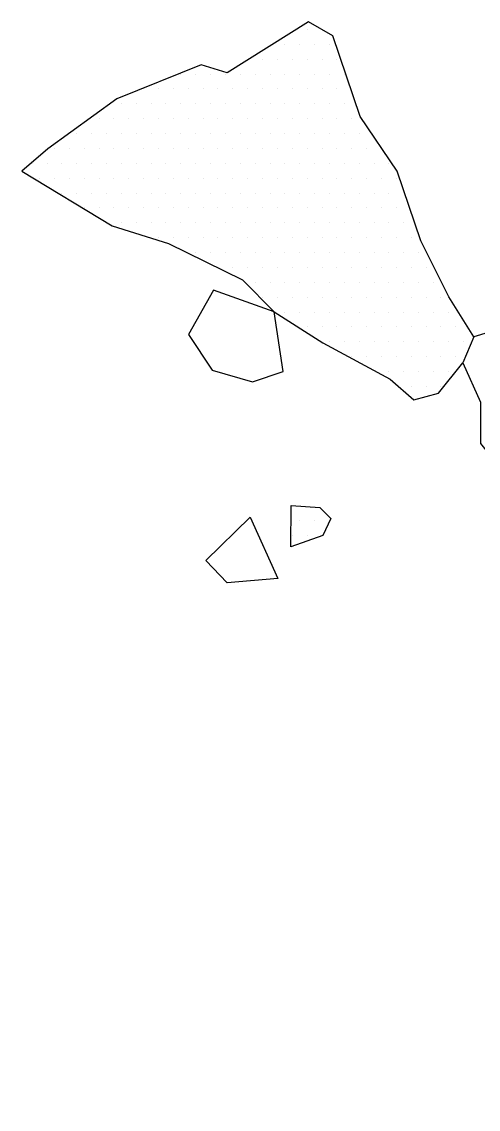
# Model space of a CAD drawing. Header units: metres. Extents: x 1.28 to 3.47, y -21 to -16.89.
# Drawn here: x 1.285 to 1.669, y -17.808 to -16.893 of the extents above; entities that cross this region are included whole.
import ezdxf

# ---------------------------------------------------------------- set-up
doc = ezdxf.new("R2010")
doc.units = ezdxf.units.M
doc.header["$LTSCALE"] = 25
doc.header["$MEASUREMENT"] = 0
doc.layers.get('0').update_dxf_attribs({"linetype": 'CONTINUOUS'})
for name, color, linetype in [('FEUER', 1, 'CONTINUOUS'), ('STEINE', 4, 'CONTINUOUS'), ('STEINESCHRAFF', 4, 'CONTINUOUS')]:
    doc.layers.add(name, color=color, linetype=linetype)

# ---------------------------------------------------------------- blocks, each defined once
blk = doc.blocks.new('*X14')
at = {"color": 0}
for p, q in [((152.5, -1690), (152.5, -1690)), ((153.75, -1690), (153.75, -1690)), ((150.625, -1691.25), (150.625, -1691.25)), ((151.875, -1691.25), (151.875, -1691.25)), ((153.125, -1691.25), (153.125, -1691.25)), ((154.375, -1691.25), (154.375, -1691.25)), ((148.75, -1692.5), (148.75, -1692.5)), ((150, -1692.5), (150, -1692.5)), ((151.25, -1692.5), (151.25, -1692.5)), ((152.5, -1692.5), (152.5, -1692.5)), ((153.75, -1692.5), (153.75, -1692.5)), ((155, -1692.5), (155, -1692.5)), ((141.875, -1693.75), (141.875, -1693.75)), ((143.125, -1693.75), (143.125, -1693.75)), ((144.375, -1693.75), (144.375, -1693.75)), ((145.625, -1693.75), (145.625, -1693.75)), ((146.875, -1693.75), (146.875, -1693.75)), ((148.125, -1693.75), (148.125, -1693.75)), ((149.375, -1693.75), (149.375, -1693.75)), ((150.625, -1693.75), (150.625, -1693.75)), ((151.875, -1693.75), (151.875, -1693.75)), ((153.125, -1693.75), (153.125, -1693.75)), ((154.375, -1693.75), (154.375, -1693.75)), ((155.625, -1693.75), (155.625, -1693.75)), ((138.75, -1695), (138.75, -1695)), ((140, -1695), (140, -1695)), ((141.25, -1695), (141.25, -1695)), ((142.5, -1695), (142.5, -1695)), ((143.75, -1695), (143.75, -1695)), ((145, -1695), (145, -1695)), ((146.25, -1695), (146.25, -1695)), ((147.5, -1695), (147.5, -1695)), ((148.75, -1695), (148.75, -1695)), ((150, -1695), (150, -1695)), ((151.25, -1695), (151.25, -1695)), ((152.5, -1695), (152.5, -1695)), ((153.75, -1695), (153.75, -1695)), ((155, -1695), (155, -1695)), ((136.875, -1696.25), (136.875, -1696.25)), ((138.125, -1696.25), (138.125, -1696.25)), ((139.375, -1696.25), (139.375, -1696.25)), ((140.625, -1696.25), (140.625, -1696.25)), ((141.875, -1696.25), (141.875, -1696.25)), ((143.125, -1696.25), (143.125, -1696.25)), ((144.375, -1696.25), (144.375, -1696.25)), ((145.625, -1696.25), (145.625, -1696.25)), ((146.875, -1696.25), (146.875, -1696.25)), ((148.125, -1696.25), (148.125, -1696.25)), ((149.375, -1696.25), (149.375, -1696.25)), ((150.625, -1696.25), (150.625, -1696.25)), ((151.875, -1696.25), (151.875, -1696.25)), ((153.125, -1696.25), (153.125, -1696.25)), ((154.375, -1696.25), (154.375, -1696.25)), ((155.625, -1696.25), (155.625, -1696.25)), ((135, -1697.5), (135, -1697.5)), ((136.25, -1697.5), (136.25, -1697.5)), ((137.5, -1697.5), (137.5, -1697.5)), ((138.75, -1697.5), (138.75, -1697.5)), ((140, -1697.5), (140, -1697.5)), ((141.25, -1697.5), (141.25, -1697.5)), ((142.5, -1697.5), (142.5, -1697.5)), ((143.75, -1697.5), (143.75, -1697.5)), ((145, -1697.5), (145, -1697.5)), ((146.25, -1697.5), (146.25, -1697.5)), ((147.5, -1697.5), (147.5, -1697.5)), ((148.75, -1697.5), (148.75, -1697.5)), ((150, -1697.5), (150, -1697.5)), ((151.25, -1697.5), (151.25, -1697.5)), ((152.5, -1697.5), (152.5, -1697.5)), ((153.75, -1697.5), (153.75, -1697.5)), ((155, -1697.5), (155, -1697.5)), ((156.25, -1697.5), (156.25, -1697.5)), ((133.125, -1698.75), (133.125, -1698.75)), ((134.375, -1698.75), (134.375, -1698.75)), ((135.625, -1698.75), (135.625, -1698.75)), ((136.875, -1698.75), (136.875, -1698.75)), ((138.125, -1698.75), (138.125, -1698.75)), ((139.375, -1698.75), (139.375, -1698.75)), ((140.625, -1698.75), (140.625, -1698.75)), ((141.875, -1698.75), (141.875, -1698.75)), ((143.125, -1698.75), (143.125, -1698.75)), ((144.375, -1698.75), (144.375, -1698.75)), ((145.625, -1698.75), (145.625, -1698.75)), ((146.875, -1698.75), (146.875, -1698.75)), ((148.125, -1698.75), (148.125, -1698.75)), ((149.375, -1698.75), (149.375, -1698.75)), ((150.625, -1698.75), (150.625, -1698.75)), ((151.875, -1698.75), (151.875, -1698.75)), ((153.125, -1698.75), (153.125, -1698.75)), ((154.375, -1698.75), (154.375, -1698.75)), ((155.625, -1698.75), (155.625, -1698.75)), ((156.875, -1698.75), (156.875, -1698.75)), ((131.25, -1700), (131.25, -1700)), ((132.5, -1700), (132.5, -1700)), ((133.75, -1700), (133.75, -1700)), ((135, -1700), (135, -1700)), ((136.25, -1700), (136.25, -1700)), ((137.5, -1700), (137.5, -1700)), ((138.75, -1700), (138.75, -1700)), ((140, -1700), (140, -1700)), ((141.25, -1700), (141.25, -1700)), ((142.5, -1700), (142.5, -1700)), ((143.75, -1700), (143.75, -1700)), ((145, -1700), (145, -1700)), ((146.25, -1700), (146.25, -1700)), ((147.5, -1700), (147.5, -1700)), ((148.75, -1700), (148.75, -1700)), ((150, -1700), (150, -1700)), ((151.25, -1700), (151.25, -1700)), ((152.5, -1700), (152.5, -1700)), ((153.75, -1700), (153.75, -1700)), ((155, -1700), (155, -1700)), ((156.25, -1700), (156.25, -1700)), ((157.5, -1700), (157.5, -1700)), ((158.75, -1700), (158.75, -1700)), ((129.375, -1701.25), (129.375, -1701.25)), ((130.625, -1701.25), (130.625, -1701.25)), ((131.875, -1701.25), (131.875, -1701.25)), ((133.125, -1701.25), (133.125, -1701.25)), ((134.375, -1701.25), (134.375, -1701.25)), ((135.625, -1701.25), (135.625, -1701.25)), ((136.875, -1701.25), (136.875, -1701.25)), ((138.125, -1701.25), (138.125, -1701.25)), ((139.375, -1701.25), (139.375, -1701.25)), ((140.625, -1701.25), (140.625, -1701.25)), ((141.875, -1701.25), (141.875, -1701.25)), ((143.125, -1701.25), (143.125, -1701.25)), ((144.375, -1701.25), (144.375, -1701.25)), ((145.625, -1701.25), (145.625, -1701.25)), ((146.875, -1701.25), (146.875, -1701.25)), ((148.125, -1701.25), (148.125, -1701.25)), ((149.375, -1701.25), (149.375, -1701.25)), ((150.625, -1701.25), (150.625, -1701.25)), ((151.875, -1701.25), (151.875, -1701.25)), ((153.125, -1701.25), (153.125, -1701.25)), ((154.375, -1701.25), (154.375, -1701.25)), ((155.625, -1701.25), (155.625, -1701.25)), ((156.875, -1701.25), (156.875, -1701.25)), ((158.125, -1701.25), (158.125, -1701.25)), ((159.375, -1701.25), (159.375, -1701.25)), ((130, -1702.5), (130, -1702.5)), ((131.25, -1702.5), (131.25, -1702.5)), ((132.5, -1702.5), (132.5, -1702.5)), ((133.75, -1702.5), (133.75, -1702.5)), ((135, -1702.5), (135, -1702.5)), ((136.25, -1702.5), (136.25, -1702.5)), ((137.5, -1702.5), (137.5, -1702.5)), ((138.75, -1702.5), (138.75, -1702.5)), ((140, -1702.5), (140, -1702.5)), ((141.25, -1702.5), (141.25, -1702.5)), ((142.5, -1702.5), (142.5, -1702.5)), ((143.75, -1702.5), (143.75, -1702.5)), ((145, -1702.5), (145, -1702.5)), ((146.25, -1702.5), (146.25, -1702.5)), ((147.5, -1702.5), (147.5, -1702.5)), ((148.75, -1702.5), (148.75, -1702.5)), ((150, -1702.5), (150, -1702.5)), ((151.25, -1702.5), (151.25, -1702.5)), ((152.5, -1702.5), (152.5, -1702.5)), ((153.75, -1702.5), (153.75, -1702.5)), ((155, -1702.5), (155, -1702.5)), ((156.25, -1702.5), (156.25, -1702.5)), ((157.5, -1702.5), (157.5, -1702.5)), ((158.75, -1702.5), (158.75, -1702.5)), ((160, -1702.5), (160, -1702.5)), ((131.875, -1703.75), (131.875, -1703.75)), ((133.125, -1703.75), (133.125, -1703.75)), ((134.375, -1703.75), (134.375, -1703.75)), ((135.625, -1703.75), (135.625, -1703.75)), ((136.875, -1703.75), (136.875, -1703.75)), ((138.125, -1703.75), (138.125, -1703.75)), ((139.375, -1703.75), (139.375, -1703.75)), ((140.625, -1703.75), (140.625, -1703.75)), ((141.875, -1703.75), (141.875, -1703.75)), ((143.125, -1703.75), (143.125, -1703.75)), ((144.375, -1703.75), (144.375, -1703.75)), ((145.625, -1703.75), (145.625, -1703.75)), ((146.875, -1703.75), (146.875, -1703.75)), ((148.125, -1703.75), (148.125, -1703.75)), ((149.375, -1703.75), (149.375, -1703.75)), ((150.625, -1703.75), (150.625, -1703.75)), ((151.875, -1703.75), (151.875, -1703.75)), ((153.125, -1703.75), (153.125, -1703.75)), ((154.375, -1703.75), (154.375, -1703.75)), ((155.625, -1703.75), (155.625, -1703.75)), ((156.875, -1703.75), (156.875, -1703.75)), ((158.125, -1703.75), (158.125, -1703.75)), ((159.375, -1703.75), (159.375, -1703.75)), ((160.625, -1703.75), (160.625, -1703.75)), ((133.75, -1705), (133.75, -1705)), ((135, -1705), (135, -1705)), ((136.25, -1705), (136.25, -1705)), ((137.5, -1705), (137.5, -1705)), ((138.75, -1705), (138.75, -1705)), ((140, -1705), (140, -1705)), ((141.25, -1705), (141.25, -1705)), ((142.5, -1705), (142.5, -1705)), ((143.75, -1705), (143.75, -1705)), ((145, -1705), (145, -1705)), ((146.25, -1705), (146.25, -1705)), ((147.5, -1705), (147.5, -1705)), ((148.75, -1705), (148.75, -1705)), ((150, -1705), (150, -1705)), ((151.25, -1705), (151.25, -1705)), ((152.5, -1705), (152.5, -1705)), ((153.75, -1705), (153.75, -1705)), ((155, -1705), (155, -1705)), ((156.25, -1705), (156.25, -1705)), ((157.5, -1705), (157.5, -1705)), ((158.75, -1705), (158.75, -1705)), ((160, -1705), (160, -1705)), ((136.875, -1706.25), (136.875, -1706.25)), ((138.125, -1706.25), (138.125, -1706.25)), ((139.375, -1706.25), (139.375, -1706.25)), ((140.625, -1706.25), (140.625, -1706.25)), ((141.875, -1706.25), (141.875, -1706.25)), ((143.125, -1706.25), (143.125, -1706.25)), ((144.375, -1706.25), (144.375, -1706.25)), ((145.625, -1706.25), (145.625, -1706.25)), ((146.875, -1706.25), (146.875, -1706.25)), ((148.125, -1706.25), (148.125, -1706.25)), ((149.375, -1706.25), (149.375, -1706.25)), ((150.625, -1706.25), (150.625, -1706.25)), ((151.875, -1706.25), (151.875, -1706.25)), ((153.125, -1706.25), (153.125, -1706.25)), ((154.375, -1706.25), (154.375, -1706.25)), ((155.625, -1706.25), (155.625, -1706.25)), ((156.875, -1706.25), (156.875, -1706.25)), ((158.125, -1706.25), (158.125, -1706.25)), ((159.375, -1706.25), (159.375, -1706.25)), ((160.625, -1706.25), (160.625, -1706.25)), ((140, -1707.5), (140, -1707.5)), ((141.25, -1707.5), (141.25, -1707.5)), ((142.5, -1707.5), (142.5, -1707.5)), ((143.75, -1707.5), (143.75, -1707.5)), ((145, -1707.5), (145, -1707.5)), ((146.25, -1707.5), (146.25, -1707.5)), ((147.5, -1707.5), (147.5, -1707.5)), ((148.75, -1707.5), (148.75, -1707.5)), ((150, -1707.5), (150, -1707.5)), ((151.25, -1707.5), (151.25, -1707.5)), ((152.5, -1707.5), (152.5, -1707.5)), ((153.75, -1707.5), (153.75, -1707.5)), ((155, -1707.5), (155, -1707.5)), ((156.25, -1707.5), (156.25, -1707.5)), ((157.5, -1707.5), (157.5, -1707.5)), ((158.75, -1707.5), (158.75, -1707.5)), ((160, -1707.5), (160, -1707.5)), ((161.25, -1707.5), (161.25, -1707.5)), ((143.125, -1708.75), (143.125, -1708.75)), ((144.375, -1708.75), (144.375, -1708.75)), ((145.625, -1708.75), (145.625, -1708.75)), ((146.875, -1708.75), (146.875, -1708.75)), ((148.125, -1708.75), (148.125, -1708.75)), ((149.375, -1708.75), (149.375, -1708.75)), ((150.625, -1708.75), (150.625, -1708.75)), ((151.875, -1708.75), (151.875, -1708.75)), ((153.125, -1708.75), (153.125, -1708.75)), ((154.375, -1708.75), (154.375, -1708.75)), ((155.625, -1708.75), (155.625, -1708.75)), ((156.875, -1708.75), (156.875, -1708.75)), ((158.125, -1708.75), (158.125, -1708.75)), ((159.375, -1708.75), (159.375, -1708.75)), ((160.625, -1708.75), (160.625, -1708.75)), ((161.875, -1708.75), (161.875, -1708.75)), ((145, -1710), (145, -1710)), ((146.25, -1710), (146.25, -1710)), ((147.5, -1710), (147.5, -1710)), ((148.75, -1710), (148.75, -1710)), ((150, -1710), (150, -1710)), ((151.25, -1710), (151.25, -1710)), ((152.5, -1710), (152.5, -1710)), ((153.75, -1710), (153.75, -1710)), ((155, -1710), (155, -1710)), ((156.25, -1710), (156.25, -1710)), ((157.5, -1710), (157.5, -1710)), ((158.75, -1710), (158.75, -1710)), ((160, -1710), (160, -1710)), ((161.25, -1710), (161.25, -1710)), ((162.5, -1710), (162.5, -1710)), ((148.125, -1711.25), (148.125, -1711.25)), ((149.375, -1711.25), (149.375, -1711.25)), ((150.625, -1711.25), (150.625, -1711.25)), ((151.875, -1711.25), (151.875, -1711.25)), ((153.125, -1711.25), (153.125, -1711.25)), ((154.375, -1711.25), (154.375, -1711.25)), ((155.625, -1711.25), (155.625, -1711.25)), ((156.875, -1711.25), (156.875, -1711.25)), ((158.125, -1711.25), (158.125, -1711.25)), ((159.375, -1711.25), (159.375, -1711.25)), ((160.625, -1711.25), (160.625, -1711.25)), ((161.875, -1711.25), (161.875, -1711.25)), ((163.125, -1711.25), (163.125, -1711.25)), ((148.75, -1712.5), (148.75, -1712.5)), ((150, -1712.5), (150, -1712.5)), ((151.25, -1712.5), (151.25, -1712.5)), ((152.5, -1712.5), (152.5, -1712.5)), ((153.75, -1712.5), (153.75, -1712.5)), ((155, -1712.5), (155, -1712.5)), ((156.25, -1712.5), (156.25, -1712.5)), ((157.5, -1712.5), (157.5, -1712.5)), ((158.75, -1712.5), (158.75, -1712.5)), ((160, -1712.5), (160, -1712.5)), ((161.25, -1712.5), (161.25, -1712.5)), ((162.5, -1712.5), (162.5, -1712.5)), ((163.75, -1712.5), (163.75, -1712.5)), ((150.625, -1713.75), (150.625, -1713.75)), ((151.875, -1713.75), (151.875, -1713.75)), ((153.125, -1713.75), (153.125, -1713.75)), ((154.375, -1713.75), (154.375, -1713.75)), ((155.625, -1713.75), (155.625, -1713.75)), ((156.875, -1713.75), (156.875, -1713.75)), ((158.125, -1713.75), (158.125, -1713.75)), ((159.375, -1713.75), (159.375, -1713.75)), ((160.625, -1713.75), (160.625, -1713.75)), ((161.875, -1713.75), (161.875, -1713.75)), ((163.125, -1713.75), (163.125, -1713.75)), ((164.375, -1713.75), (164.375, -1713.75)), ((152.5, -1715), (152.5, -1715)), ((153.75, -1715), (153.75, -1715)), ((155, -1715), (155, -1715)), ((156.25, -1715), (156.25, -1715)), ((157.5, -1715), (157.5, -1715)), ((158.75, -1715), (158.75, -1715)), ((160, -1715), (160, -1715)), ((161.25, -1715), (161.25, -1715)), ((162.5, -1715), (162.5, -1715)), ((163.75, -1715), (163.75, -1715)), ((165, -1715), (165, -1715)), ((154.375, -1716.25), (154.375, -1716.25)), ((155.625, -1716.25), (155.625, -1716.25)), ((156.875, -1716.25), (156.875, -1716.25)), ((158.125, -1716.25), (158.125, -1716.25)), ((159.375, -1716.25), (159.375, -1716.25)), ((160.625, -1716.25), (160.625, -1716.25)), ((161.875, -1716.25), (161.875, -1716.25)), ((163.125, -1716.25), (163.125, -1716.25)), ((164.375, -1716.25), (164.375, -1716.25)), ((165.625, -1716.25), (165.625, -1716.25)), ((156.25, -1717.5), (156.25, -1717.5)), ((157.5, -1717.5), (157.5, -1717.5)), ((158.75, -1717.5), (158.75, -1717.5)), ((160, -1717.5), (160, -1717.5)), ((161.25, -1717.5), (161.25, -1717.5)), ((162.5, -1717.5), (162.5, -1717.5)), ((163.75, -1717.5), (163.75, -1717.5)), ((165, -1717.5), (165, -1717.5)), ((159.375, -1718.75), (159.375, -1718.75)), ((160.625, -1718.75), (160.625, -1718.75)), ((161.875, -1718.75), (161.875, -1718.75)), ((163.125, -1718.75), (163.125, -1718.75)), ((164.375, -1718.75), (164.375, -1718.75)), ((161.25, -1720), (161.25, -1720)), ((162.5, -1720), (162.5, -1720)), ((163.75, -1720), (163.75, -1720)), ((151.875, -1731.25), (151.875, -1731.25)), ((153.125, -1731.25), (153.125, -1731.25)), ((154.375, -1731.25), (154.375, -1731.25)), ((151.25, -1732.5), (151.25, -1732.5)), ((152.5, -1732.5), (152.5, -1732.5)), ((153.75, -1732.5), (153.75, -1732.5))]:
    blk.add_line(p, q, dxfattribs=at)
blk = doc.blocks.new('*X16')
at = {"color": 0}
for p, q in [((168.229, -1772.779), (174.767, -1766.241)), ((170.684, -1768.556), (172.49, -1766.75)), ((169.293, -1773.483), (175.391, -1767.384)), ((170.357, -1774.187), (176.015, -1768.528)), ((171.45, -1774.861), (176.639, -1769.672)), ((173.706, -1774.373), (177.264, -1770.816)), ((176.73, -1773.117), (177.888, -1771.959)), ((214.816, -1798.671), (216.04, -1797.447)), ((214.847, -1800.407), (217.873, -1797.382)), ((215.544, -1801.478), (219.705, -1797.317)), ((216.257, -1802.532), (221.538, -1797.252)), ((156.843, -1798.307), (157.228, -1797.922)), ((216.971, -1803.587), (222.501, -1798.057)), ((156.35, -1800.568), (158.011, -1798.907)), ((222.394, -1799.932), (223.034, -1799.291)), ((156.934, -1801.752), (158.793, -1799.893)), ((157.518, -1802.935), (159.505, -1800.949)), ((159.44, -1802.782), (159.911, -1802.311)), ((197.56, -1842.443), (202.3, -1837.704)), ((196.675, -1841.56), (199.948, -1838.288)), ((196.93, -1839.538), (197.596, -1838.872)), ((198.444, -1843.327), (202.618, -1839.153)), ((200.328, -1843.211), (202.774, -1840.765)), ((202.274, -1843.033), (202.93, -1842.377))]:
    blk.add_line(p, q, dxfattribs=at)

msp = doc.modelspace()

# ---------------------------------------------------------------- linework, layer by layer
at = {"layer": 'STEINE'}
for points in [[(1.66514, -17.15824), (1.6442, -17.12457), (1.62069, -17.07764), (1.60075, -17.01897), (1.56959, -16.97306), (1.54658, -16.90521), (1.52616, -16.89349), (1.45781, -16.9364), (1.43586, -16.92978), (1.36495, -16.95841), (1.3068, -17.00029), (1.28487, -17.01919), (1.36094, -17.06506), (1.40841, -17.07983), (1.47068, -17.1104), (1.49724, -17.13743), (1.53808, -17.16343), (1.59475, -17.19401), (1.61466, -17.21135), (1.63558, -17.20572), (1.65597, -17.18019)], [(1.96589, -17.41421), (2.01846, -17.42233), (2.0501, -17.42742), (2.06029, -17.40853), (2.03985, -17.357), (2.024, -17.31415), (2.02294, -17.2621), (1.95811, -17.22591), (1.88409, -17.19687), (1.82539, -17.1668), (1.76769, -17.11836), (1.73043, -17.10665), (1.70137, -17.1475), (1.66514, -17.15824), (1.65597, -17.18019), (1.6708, -17.21335), (1.67082, -17.24805), (1.68308, -17.26335), (1.72186, -17.25975), (1.75964, -17.28422), (1.80813, -17.3046), (1.85152, -17.31886), (1.89746, -17.34026), (1.96589, -17.41421)], [(1.4253, -17.15636), (1.44522, -17.18646), (1.47891, -17.19613), (1.50493, -17.18744), (1.49724, -17.13743), (1.4462, -17.1191), (1.4253, -17.15636)], [(1.51115, -17.33491), (1.51164, -17.30021), (1.53563, -17.30172), (1.54482, -17.3109), (1.53819, -17.3252), (1.51115, -17.33491)], [(1.50046, -17.36145), (1.45759, -17.36506), (1.43972, -17.34619), (1.47695, -17.30993), (1.50046, -17.36145)]]:
    msp.add_lwpolyline(points, dxfattribs=at)

# ---------------------------------------------------------------- block references
at = {"layer": 'FEUER', "xscale": 0.01, "yscale": 0.01, "zscale": 0.01}
msp.add_blockref('*X16', (0, 0), dxfattribs=at)
at = {"layer": 'STEINESCHRAFF', "xscale": 0.01, "yscale": 0.01, "zscale": 0.01}
msp.add_blockref('*X14', (0, 0), dxfattribs=at)

doc.saveas('drawing.dxf')
